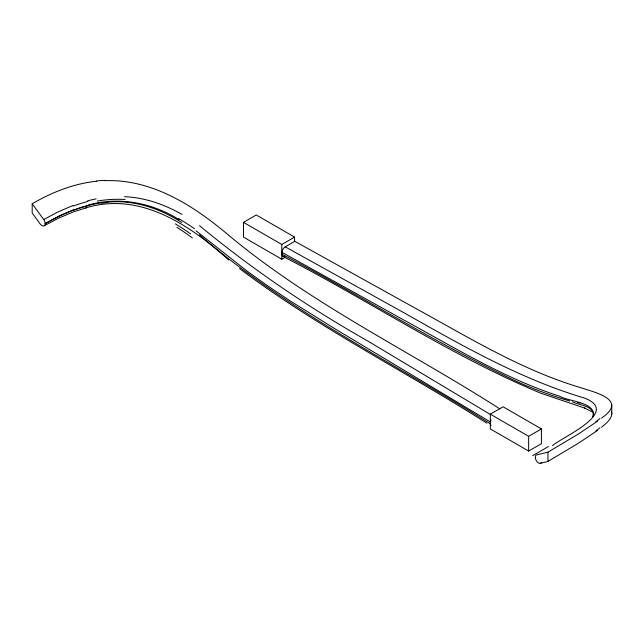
<?xml version="1.0" encoding="UTF-8"?>
<svg xmlns="http://www.w3.org/2000/svg" width="644" height="644" viewBox="0 0 644 644"><rect width="100%" height="100%" fill="white"/><g stroke="black" fill="none" stroke-linecap="round" stroke-linejoin="round"><path stroke-width="0.97" d="M284.334 256.473A4.516 2.608 -60 0 1 282.04 254.259L282.04 252.392A4.516 2.608 -60 0 1 285.236 246.853L294.574 241.468L294.574 237.097L256.248 214.975L243.472 222.349L243.472 237.097L281.798 259.226L285.203 257.262M491.01 425.579A4.516 2.608 -60 0 1 490.567 423.961L490.567 422.094A4.516 2.608 -60 0 1 491.01 419.969M294.228 241.009L414.631 307.832C468.494 337.343 521.632 370.163 580.928 387.752C595.684 392.631 628.158 399.884 601.528 418.117M611.8 404.899L611.8 414.14C611.011 419.985 605.618 423.72 601.528 427.358M593.679 414.8C592.746 405.414 578.916 405.197 572.379 401.8M592.601 416.837C598.155 402.242 566.833 401.196 559.853 396.293C504.912 378.688 455.308 348.05 404.939 320.623L282.04 252.392M597.56 421.176L578.473 433.951L547.939 452.185L536.605 454.873A4.516 2.568 60.7 0 0 535.349 456.902L535.341 457.385A4.516 2.568 60.7 0 0 537.032 461.659A4.516 2.568 60.7 0 0 540.292 463.35L547.939 461.426L578.473 443.193L597.56 430.417M552.48 445.576C563.363 436.431 620.639 412.023 584.519 398.081C520.682 379.115 462.464 345.876 404.818 313.234L285.236 246.853M540.364 463.31L541.572 462.609M243.472 222.349L281.798 244.478L294.574 237.097M490.317 414.181L503.093 406.807L541.419 428.928L541.419 443.684L528.644 451.058L490.317 428.928L490.317 414.181L528.644 436.302L541.419 428.928M101.414 202.868C81.442 205.71 62.54 213.671 45.152 223.693A4.516 2.64 59.3 0 1 43.414 225.988A4.516 2.64 59.3 0 1 40.065 223.862L32.2 212.979L32.2 203.737C51.963 192.29 73.722 183.572 96.584 181.254M43.744 219.515L57.968 211.957L72.925 205.517M45.152 223.693L59.208 215.933L73.955 209.614M44.211 225.762L58.411 218.244L73.311 211.916L86.521 207.73L85.837 207.899C140.448 191.147 190.358 225.521 228.845 260.096M87.648 200.783L96.165 198.819M88.413 205.042C119.043 196.243 152.354 202.924 179.064 219.572M107.677 202.16C133.872 199.568 159.873 208.423 181.697 222.454M104.867 180.682C151.501 178.847 193.063 205.299 227.396 234.174C310.295 303.807 409.029 350.706 499.736 408.811M124.542 196.67C144.836 197.555 164.502 204.381 182.011 214.444M569.819 401.003C550.717 395.48 532.008 388.598 513.976 380.177C434.45 342.431 359.883 295.234 282.04 254.259M541.411 393.428L585.187 408.248M540.831 393.21C452.466 356.478 372.449 302.881 287.723 258.888L283.086 256.384M584.398 407.934L591.627 411.58M486.888 423.189C404.802 371.161 317.339 327.168 239.536 268.572M490.309 414.438L367.813 341.03C308.5 307.462 252.078 269.12 199.568 225.738M490.567 422.094L336.273 329.615L290.645 301.207L267.397 285.662L247.409 271.357L196.018 230.81M490.567 423.961C392.864 362.194 287.385 310.883 199.439 234.827M32.2 203.737L43.848 219.701A4.516 2.64 59.3 0 1 45.144 223.202L45.152 223.388M611.462 412.007L611.8 414.14M547.939 452.185L547.939 461.426M528.644 436.302L528.644 451.058M281.798 244.478L281.798 259.226M96.479 180.972A142.203 111.436 38.7 0 1 104.779 180.376M176.931 227.3A111.549 42.287 30.6 0 1 192.387 237.942M101.527 203.15A133.067 104.529 38 0 1 107.781 202.466M175.426 223.903A106.228 44.162 29.3 0 1 190.56 233.836M74.181 210A193.997 154.327 39.4 0 1 88.63 205.484M178.621 218.614A108.273 48.63 27.9 0 1 194.528 228.749M97.284 201.105A128.872 96.761 31.5 0 1 125.161 199.463M73.239 206.04A201.749 159.784 38 0 1 87.954 201.395M599.983 427.793A142.203 24.496 -21.4 0 1 595.893 430.86M599.983 418.552A142.203 24.496 -21.4 0 1 595.893 421.619M577.628 402.339A155.647 10.618 12.4 0 1 580.043 403.128M548.406 446.501A314.505 48.566 -23.7 0 1 532.765 455.622"/></g></svg>
